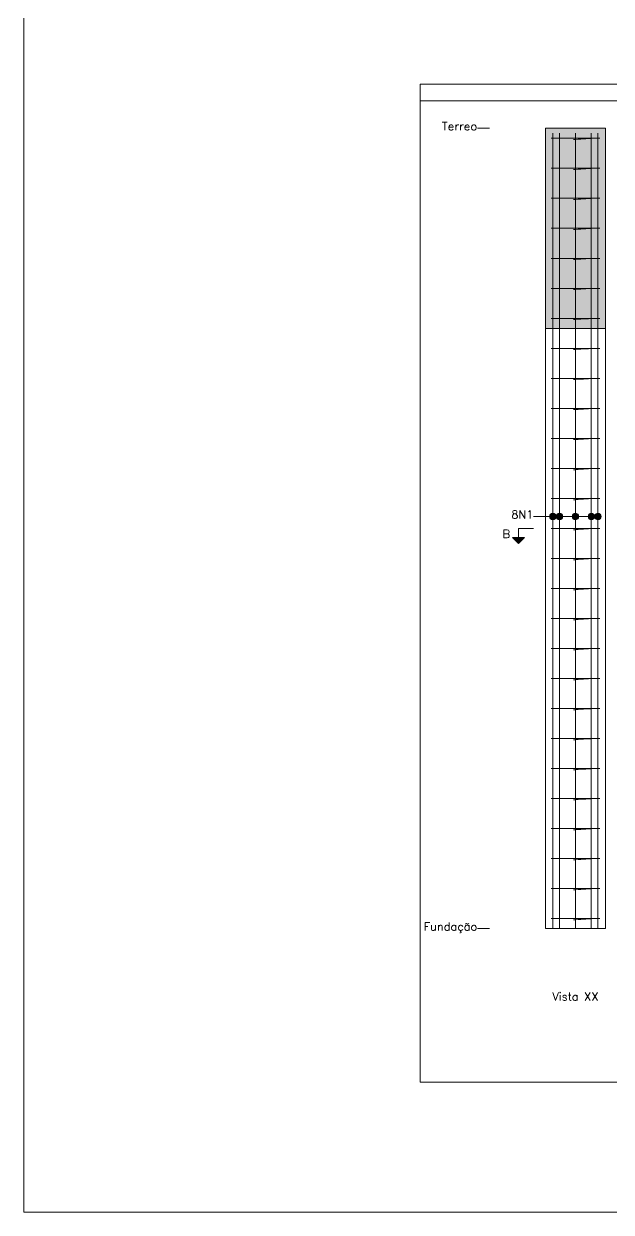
# Model space of a CAD drawing. Header units: metres. Extents: x 0 to 84, y 0 to 59.4.
# Drawn here: x 0 to 14.68, y 0 to 29.7 of the extents above; entities that cross this region are included whole.
import ezdxf
from ezdxf.enums import TextEntityAlignment as Align

# ---------------------------------------------------------------- set-up
doc = ezdxf.new("R2010")
doc.units = ezdxf.units.M
for name, color, linetype, lineweight in [('ARM_LONGITUDINAL_Ø12_5', 51, 'Continuous', 9), ('ARM_TRANSVERSAL_Ø6_3', 32, 'Continuous', 9), ('CORTE_LINHAS_DA_TABELA_DE_DETALHE', 7, 'Continuous', 9), ('CORTE_NOMES_DAS_PLANTAS', 106, 'Continuous', 9), ('CORTE_PILAR_DE_CONCRETO', 1, 'Continuous', 9), ('CORTE_PISOS', 8, 'Continuous', 9), ('CORTE_SEGMENTOS_DE_CORTE_DE_SECOES', 12, 'Continuous', 9), ('CORTE_TEXTO_DAS_ELEVACOES_DOS_PILARES', 133, 'Continuous', 9), ('PILCP_ARM_LONG_LINHAS_DAS_ETIQUETAS_DAS_POSICOES_DE_ARMADURA_LONGITUDINAL', 106, 'Continuous', 9), ('PILCP_ARM_LONG_REFERENCIA', 106, 'Continuous', 9), ('QUAD_BORDA', 1, 'Continuous', 20), ('QUAD_LIMITES', 2, 'Continuous', 0)]:
    doc.layers.add(name, color=color, linetype=linetype, lineweight=lineweight)
doc.styles.add('CYPETXT', font='', dxfattribs={"height": 0.2})
doc.styles.get('CYPETXT').set_extended_font_data('romans')

msp = doc.modelspace()

# ---------------------------------------------------------------- hatches: boundary and pattern name
at = {"layer": 'CORTE_PISOS', "true_color": 0xdad7d3}
msp.add_hatch(color=254, dxfattribs=at).paths.add_polyline_path([(13.03192, 22.08815), (14.53192, 22.08815), (14.53192, 27.08815), (13.03192, 27.08815)], flags=0)
at = {"layer": 'CORTE_SEGMENTOS_DE_CORTE_DE_SECOES'}
msp.add_hatch(color=256, dxfattribs=at).paths.add_polyline_path([(12.20692, 16.86314), (12.50692, 16.86314), (12.35692, 16.71315)], flags=0)
msp.add_hatch(color=256, dxfattribs=at).paths.add_polyline_path([(12.20692, 16.86314), (12.50692, 16.86314), (12.35692, 16.71315)], flags=0)
at = {"layer": 'PILCP_ARM_LONG_LINHAS_DAS_ETIQUETAS_DAS_POSICOES_DE_ARMADURA_LONGITUDINAL'}
h = msp.add_hatch(color=256, dxfattribs=at)
edge = h.paths.add_edge_path(flags=0)
edge.add_arc((13.21967, 17.38815), 0.08, 0, 360)
h = msp.add_hatch(color=256, dxfattribs=at)
edge = h.paths.add_edge_path(flags=0)
edge.add_arc((13.38435, 17.38815), 0.08, 0, 360)
h = msp.add_hatch(color=256, dxfattribs=at)
edge = h.paths.add_edge_path(flags=0)
edge.add_arc((13.78192, 17.38815), 0.08, 0, 360)
h = msp.add_hatch(color=256, dxfattribs=at)
edge = h.paths.add_edge_path(flags=0)
edge.add_arc((14.17949, 17.38815), 0.08, 0, 360)
h = msp.add_hatch(color=256, dxfattribs=at)
edge = h.paths.add_edge_path(flags=0)
edge.add_arc((14.34417, 17.38815), 0.08, 0, 360)

# ---------------------------------------------------------------- linework, layer by layer
at = {"layer": 'ARM_LONGITUDINAL_Ø12_5'}
for points in [[(13.21967, 7.08814), (13.21967, 26.96315)], [(13.38435, 7.08814), (13.38435, 26.96315)], [(13.38435, 7.08814), (13.38435, 26.96315)], [(13.78192, 7.08814), (13.78192, 26.96315)], [(13.78192, 7.08814), (13.78192, 26.96315)], [(14.17949, 7.08814), (14.17949, 26.96315)], [(14.17949, 7.08814), (14.17949, 26.96315)], [(14.34417, 7.08814), (14.34417, 26.96315)]]:
    msp.add_lwpolyline(points, dxfattribs=at)
at = {"layer": 'ARM_TRANSVERSAL_Ø6_3'}
for points in [[(13.82892, 26.83815), (13.82774, 26.83815), (13.82426, 26.83815), (13.81866, 26.83815), (13.81122, 26.83815), (13.80231, 26.83815), (13.79238, 26.83815), (13.78192, 26.83815), (13.7137, 26.83815), (13.64635, 26.83815), (13.5807, 26.83815), (13.51757, 26.83815), (13.45778, 26.83815), (13.40206, 26.83815), (13.35111, 26.83815), (13.30559, 26.83815), (13.26605, 26.83815), (13.233, 26.83815), (13.20686, 26.83815), (13.18794, 26.83815), (13.1765, 26.83815), (13.17267, 26.83815), (13.1765, 26.83815), (13.18794, 26.83815), (13.20686, 26.83815), (13.233, 26.83815), (13.26605, 26.83815), (13.30559, 26.83815), (13.35111, 26.83815), (13.40206, 26.83815), (13.45778, 26.83815), (13.51757, 26.83815), (13.5807, 26.83815), (13.64635, 26.83815), (13.7137, 26.83815), (13.78192, 26.83815), (13.85013, 26.83815), (13.91749, 26.83815), (13.98314, 26.83815), (14.04626, 26.83815), (14.10606, 26.83815), (14.16178, 26.83815), (14.21272, 26.83815), (14.25825, 26.83815), (14.29778, 26.83815), (14.33083, 26.83815), (14.35698, 26.83815), (14.37589, 26.83815), (14.38734, 26.83815), (14.39117, 26.83815), (14.38734, 26.83815), (14.37589, 26.83815), (14.35698, 26.83815), (14.33083, 26.83815), (14.29778, 26.83815), (14.25825, 26.83815), (14.21272, 26.83815), (14.16178, 26.83421), (14.10606, 26.83027), (14.04626, 26.82633), (13.98314, 26.82239), (13.91749, 26.81846), (13.85013, 26.81452), (13.78192, 26.81058), (13.78192, 26.80664), (13.77146, 26.80664), (13.76153, 26.80664), (13.75261, 26.80664), (13.74517, 26.80664), (13.73957, 26.80664), (13.7361, 26.80664), (13.73492, 26.80664)], [(13.82892, 26.08815), (13.82774, 26.08815), (13.82426, 26.08815), (13.81866, 26.08815), (13.81122, 26.08815), (13.80231, 26.08815), (13.79238, 26.08815), (13.78192, 26.08815), (13.7137, 26.08815), (13.64635, 26.08815), (13.5807, 26.08815), (13.51757, 26.08815), (13.45778, 26.08815), (13.40206, 26.08815), (13.35111, 26.08815), (13.30559, 26.08815), (13.26605, 26.08815), (13.233, 26.08815), (13.20686, 26.08815), (13.18794, 26.08815), (13.1765, 26.08815), (13.17267, 26.08815), (13.1765, 26.08815), (13.18794, 26.08815), (13.20686, 26.08815), (13.233, 26.08815), (13.26605, 26.08815), (13.30559, 26.08815), (13.35111, 26.08815), (13.40206, 26.08815), (13.45778, 26.08815), (13.51757, 26.08815), (13.5807, 26.08815), (13.64635, 26.08815), (13.7137, 26.08815), (13.78192, 26.08815), (13.85013, 26.08815), (13.91749, 26.08815), (13.98314, 26.08815), (14.04626, 26.08815), (14.10606, 26.08815), (14.16178, 26.08815), (14.21272, 26.08815), (14.25825, 26.08815), (14.29778, 26.08815), (14.33083, 26.08815), (14.35698, 26.08815), (14.37589, 26.08815), (14.38734, 26.08815), (14.39117, 26.08815), (14.38734, 26.08815), (14.37589, 26.08815), (14.35698, 26.08815), (14.33083, 26.08815), (14.29778, 26.08815), (14.25825, 26.08815), (14.21272, 26.08815), (14.16178, 26.08421), (14.10606, 26.08027), (14.04626, 26.07633), (13.98314, 26.0724), (13.91749, 26.06846), (13.85013, 26.06452), (13.78192, 26.06058), (13.78192, 26.05664), (13.77146, 26.05664), (13.76153, 26.05664), (13.75261, 26.05664), (13.74517, 26.05664), (13.73957, 26.05664), (13.7361, 26.05664), (13.73492, 26.05664)], [(13.82892, 25.33815), (13.82774, 25.33815), (13.82426, 25.33815), (13.81866, 25.33815), (13.81122, 25.33815), (13.80231, 25.33815), (13.79238, 25.33815), (13.78192, 25.33815), (13.7137, 25.33815), (13.64635, 25.33815), (13.5807, 25.33815), (13.51757, 25.33815), (13.45778, 25.33815), (13.40206, 25.33815), (13.35111, 25.33815), (13.30559, 25.33815), (13.26605, 25.33815), (13.233, 25.33815), (13.20686, 25.33815), (13.18794, 25.33815), (13.1765, 25.33815), (13.17267, 25.33815), (13.1765, 25.33815), (13.18794, 25.33815), (13.20686, 25.33815), (13.233, 25.33815), (13.26605, 25.33815), (13.30559, 25.33815), (13.35111, 25.33815), (13.40206, 25.33815), (13.45778, 25.33815), (13.51757, 25.33815), (13.5807, 25.33815), (13.64635, 25.33815), (13.7137, 25.33815), (13.78192, 25.33815), (13.85013, 25.33815), (13.91749, 25.33815), (13.98314, 25.33815), (14.04626, 25.33815), (14.10606, 25.33815), (14.16178, 25.33815), (14.21272, 25.33815), (14.25825, 25.33815), (14.29778, 25.33815), (14.33083, 25.33815), (14.35698, 25.33815), (14.37589, 25.33815), (14.38734, 25.33815), (14.39117, 25.33815), (14.38734, 25.33815), (14.37589, 25.33815), (14.35698, 25.33815), (14.33083, 25.33815), (14.29778, 25.33815), (14.25825, 25.33815), (14.21272, 25.33815), (14.16178, 25.33421), (14.10606, 25.33027), (14.04626, 25.32633), (13.98314, 25.32239), (13.91749, 25.31846), (13.85013, 25.31452), (13.78192, 25.31058), (13.78192, 25.30664), (13.77146, 25.30664), (13.76153, 25.30664), (13.75261, 25.30664), (13.74517, 25.30664), (13.73957, 25.30664), (13.7361, 25.30664), (13.73492, 25.30664)], [(13.82892, 24.58815), (13.82774, 24.58815), (13.82426, 24.58815), (13.81866, 24.58815), (13.81122, 24.58815), (13.80231, 24.58815), (13.79238, 24.58815), (13.78192, 24.58815), (13.7137, 24.58815), (13.64635, 24.58815), (13.5807, 24.58815), (13.51757, 24.58815), (13.45778, 24.58815), (13.40206, 24.58815), (13.35111, 24.58815), (13.30559, 24.58815), (13.26605, 24.58815), (13.233, 24.58815), (13.20686, 24.58815), (13.18794, 24.58815), (13.1765, 24.58815), (13.17267, 24.58815), (13.1765, 24.58815), (13.18794, 24.58815), (13.20686, 24.58815), (13.233, 24.58815), (13.26605, 24.58815), (13.30559, 24.58815), (13.35111, 24.58815), (13.40206, 24.58815), (13.45778, 24.58815), (13.51757, 24.58815), (13.5807, 24.58815), (13.64635, 24.58815), (13.7137, 24.58815), (13.78192, 24.58815), (13.85013, 24.58815), (13.91749, 24.58815), (13.98314, 24.58815), (14.04626, 24.58815), (14.10606, 24.58815), (14.16178, 24.58815), (14.21272, 24.58815), (14.25825, 24.58815), (14.29778, 24.58815), (14.33083, 24.58815), (14.35698, 24.58815), (14.37589, 24.58815), (14.38734, 24.58815), (14.39117, 24.58815), (14.38734, 24.58815), (14.37589, 24.58815), (14.35698, 24.58815), (14.33083, 24.58815), (14.29778, 24.58815), (14.25825, 24.58815), (14.21272, 24.58815), (14.16178, 24.58421), (14.10606, 24.58027), (14.04626, 24.57633), (13.98314, 24.57239), (13.91749, 24.56846), (13.85013, 24.56452), (13.78192, 24.56058), (13.78192, 24.55664), (13.77146, 24.55664), (13.76153, 24.55664), (13.75261, 24.55664), (13.74517, 24.55664), (13.73957, 24.55664), (13.7361, 24.55664), (13.73492, 24.55664)], [(13.82892, 23.83814), (13.82774, 23.83814), (13.82426, 23.83814), (13.81866, 23.83814), (13.81122, 23.83814), (13.80231, 23.83814), (13.79238, 23.83814), (13.78192, 23.83814), (13.7137, 23.83814), (13.64635, 23.83814), (13.5807, 23.83814), (13.51757, 23.83814), (13.45778, 23.83814), (13.40206, 23.83814), (13.35111, 23.83814), (13.30559, 23.83814), (13.26605, 23.83814), (13.233, 23.83814), (13.20686, 23.83814), (13.18794, 23.83814), (13.1765, 23.83814), (13.17267, 23.83814), (13.1765, 23.83814), (13.18794, 23.83814), (13.20686, 23.83814), (13.233, 23.83814), (13.26605, 23.83814), (13.30559, 23.83814), (13.35111, 23.83814), (13.40206, 23.83814), (13.45778, 23.83814), (13.51757, 23.83814), (13.5807, 23.83814), (13.64635, 23.83814), (13.7137, 23.83814), (13.78192, 23.83814), (13.85013, 23.83814), (13.91749, 23.83814), (13.98314, 23.83814), (14.04626, 23.83814), (14.10606, 23.83814), (14.16178, 23.83814), (14.21272, 23.83814), (14.25825, 23.83814), (14.29778, 23.83814), (14.33083, 23.83814), (14.35698, 23.83814), (14.37589, 23.83814), (14.38734, 23.83814), (14.39117, 23.83814), (14.38734, 23.83814), (14.37589, 23.83814), (14.35698, 23.83814), (14.33083, 23.83814), (14.29778, 23.83814), (14.25825, 23.83814), (14.21272, 23.83814), (14.16178, 23.83421), (14.10606, 23.83027), (14.04626, 23.82633), (13.98314, 23.82239), (13.91749, 23.81846), (13.85013, 23.81452), (13.78192, 23.81058), (13.78192, 23.80664), (13.77146, 23.80664), (13.76153, 23.80664), (13.75261, 23.80664), (13.74517, 23.80664), (13.73957, 23.80664), (13.7361, 23.80664), (13.73492, 23.80664)], [(13.82892, 23.08815), (13.82774, 23.08815), (13.82426, 23.08815), (13.81866, 23.08815), (13.81122, 23.08815), (13.80231, 23.08815), (13.79238, 23.08815), (13.78192, 23.08815), (13.7137, 23.08815), (13.64635, 23.08815), (13.5807, 23.08815), (13.51757, 23.08815), (13.45778, 23.08815), (13.40206, 23.08815), (13.35111, 23.08815), (13.30559, 23.08815), (13.26605, 23.08815), (13.233, 23.08815), (13.20686, 23.08815), (13.18794, 23.08815), (13.1765, 23.08815), (13.17267, 23.08815), (13.1765, 23.08815), (13.18794, 23.08815), (13.20686, 23.08815), (13.233, 23.08815), (13.26605, 23.08815), (13.30559, 23.08815), (13.35111, 23.08815), (13.40206, 23.08815), (13.45778, 23.08815), (13.51757, 23.08815), (13.5807, 23.08815), (13.64635, 23.08815), (13.7137, 23.08815), (13.78192, 23.08815), (13.85013, 23.08815), (13.91749, 23.08815), (13.98314, 23.08815), (14.04626, 23.08815), (14.10606, 23.08815), (14.16178, 23.08815), (14.21272, 23.08815), (14.25825, 23.08815), (14.29778, 23.08815), (14.33083, 23.08815), (14.35698, 23.08815), (14.37589, 23.08815), (14.38734, 23.08815), (14.39117, 23.08815), (14.38734, 23.08815), (14.37589, 23.08815), (14.35698, 23.08815), (14.33083, 23.08815), (14.29778, 23.08815), (14.25825, 23.08815), (14.21272, 23.08815), (14.16178, 23.08421), (14.10606, 23.08027), (14.04626, 23.07633), (13.98314, 23.0724), (13.91749, 23.06846), (13.85013, 23.06452), (13.78192, 23.06058), (13.78192, 23.05664), (13.77146, 23.05664), (13.76153, 23.05664), (13.75261, 23.05664), (13.74517, 23.05664), (13.73957, 23.05664), (13.7361, 23.05664), (13.73492, 23.05664)], [(13.82892, 22.33815), (13.82774, 22.33815), (13.82426, 22.33815), (13.81866, 22.33815), (13.81122, 22.33815), (13.80231, 22.33815), (13.79238, 22.33815), (13.78192, 22.33815), (13.7137, 22.33815), (13.64635, 22.33815), (13.5807, 22.33815), (13.51757, 22.33815), (13.45778, 22.33815), (13.40206, 22.33815), (13.35111, 22.33815), (13.30559, 22.33815), (13.26605, 22.33815), (13.233, 22.33815), (13.20686, 22.33815), (13.18794, 22.33815), (13.1765, 22.33815), (13.17267, 22.33815), (13.1765, 22.33815), (13.18794, 22.33815), (13.20686, 22.33815), (13.233, 22.33815), (13.26605, 22.33815), (13.30559, 22.33815), (13.35111, 22.33815), (13.40206, 22.33815), (13.45778, 22.33815), (13.51757, 22.33815), (13.5807, 22.33815), (13.64635, 22.33815), (13.7137, 22.33815), (13.78192, 22.33815), (13.85013, 22.33815), (13.91749, 22.33815), (13.98314, 22.33815), (14.04626, 22.33815), (14.10606, 22.33815), (14.16178, 22.33815), (14.21272, 22.33815), (14.25825, 22.33815), (14.29778, 22.33815), (14.33083, 22.33815), (14.35698, 22.33815), (14.37589, 22.33815), (14.38734, 22.33815), (14.39117, 22.33815), (14.38734, 22.33815), (14.37589, 22.33815), (14.35698, 22.33815), (14.33083, 22.33815), (14.29778, 22.33815), (14.25825, 22.33815), (14.21272, 22.33815), (14.16178, 22.33421), (14.10606, 22.33027), (14.04626, 22.32633), (13.98314, 22.3224), (13.91749, 22.31846), (13.85013, 22.31452), (13.78192, 22.31058), (13.78192, 22.30664), (13.77146, 22.30664), (13.76153, 22.30664), (13.75261, 22.30664), (13.74517, 22.30664), (13.73957, 22.30664), (13.7361, 22.30664), (13.73492, 22.30664)], [(13.82892, 21.58815), (13.82774, 21.58815), (13.82426, 21.58815), (13.81866, 21.58815), (13.81122, 21.58815), (13.80231, 21.58815), (13.79238, 21.58815), (13.78192, 21.58815), (13.7137, 21.58815), (13.64635, 21.58815), (13.5807, 21.58815), (13.51757, 21.58815), (13.45778, 21.58815), (13.40206, 21.58815), (13.35111, 21.58815), (13.30559, 21.58815), (13.26605, 21.58815), (13.233, 21.58815), (13.20686, 21.58815), (13.18794, 21.58815), (13.1765, 21.58815), (13.17267, 21.58815), (13.1765, 21.58815), (13.18794, 21.58815), (13.20686, 21.58815), (13.233, 21.58815), (13.26605, 21.58815), (13.30559, 21.58815), (13.35111, 21.58815), (13.40206, 21.58815), (13.45778, 21.58815), (13.51757, 21.58815), (13.5807, 21.58815), (13.64635, 21.58815), (13.7137, 21.58815), (13.78192, 21.58815), (13.85013, 21.58815), (13.91749, 21.58815), (13.98314, 21.58815), (14.04626, 21.58815), (14.10606, 21.58815), (14.16178, 21.58815), (14.21272, 21.58815), (14.25825, 21.58815), (14.29778, 21.58815), (14.33083, 21.58815), (14.35698, 21.58815), (14.37589, 21.58815), (14.38734, 21.58815), (14.39117, 21.58815), (14.38734, 21.58815), (14.37589, 21.58815), (14.35698, 21.58815), (14.33083, 21.58815), (14.29778, 21.58815), (14.25825, 21.58815), (14.21272, 21.58815), (14.16178, 21.58421), (14.10606, 21.58027), (14.04626, 21.57633), (13.98314, 21.57239), (13.91749, 21.56846), (13.85013, 21.56452), (13.78192, 21.56058), (13.78192, 21.55664), (13.77146, 21.55664), (13.76153, 21.55664), (13.75261, 21.55664), (13.74517, 21.55664), (13.73957, 21.55664), (13.7361, 21.55664), (13.73492, 21.55664)], [(13.82892, 20.83814), (13.82774, 20.83814), (13.82426, 20.83814), (13.81866, 20.83814), (13.81122, 20.83814), (13.80231, 20.83814), (13.79238, 20.83814), (13.78192, 20.83814), (13.7137, 20.83814), (13.64635, 20.83814), (13.5807, 20.83814), (13.51757, 20.83814), (13.45778, 20.83814), (13.40206, 20.83814), (13.35111, 20.83814), (13.30559, 20.83814), (13.26605, 20.83814), (13.233, 20.83814), (13.20686, 20.83814), (13.18794, 20.83814), (13.1765, 20.83814), (13.17267, 20.83814), (13.1765, 20.83814), (13.18794, 20.83814), (13.20686, 20.83814), (13.233, 20.83814), (13.26605, 20.83814), (13.30559, 20.83814), (13.35111, 20.83814), (13.40206, 20.83814), (13.45778, 20.83814), (13.51757, 20.83814), (13.5807, 20.83814), (13.64635, 20.83814), (13.7137, 20.83814), (13.78192, 20.83814), (13.85013, 20.83814), (13.91749, 20.83814), (13.98314, 20.83814), (14.04626, 20.83814), (14.10606, 20.83814), (14.16178, 20.83814), (14.21272, 20.83814), (14.25825, 20.83814), (14.29778, 20.83814), (14.33083, 20.83814), (14.35698, 20.83814), (14.37589, 20.83814), (14.38734, 20.83814), (14.39117, 20.83814), (14.38734, 20.83814), (14.37589, 20.83814), (14.35698, 20.83814), (14.33083, 20.83814), (14.29778, 20.83814), (14.25825, 20.83814), (14.21272, 20.83814), (14.16178, 20.83421), (14.10606, 20.83027), (14.04626, 20.82633), (13.98314, 20.82239), (13.91749, 20.81846), (13.85013, 20.81452), (13.78192, 20.81058), (13.78192, 20.80664), (13.77146, 20.80664), (13.76153, 20.80664), (13.75261, 20.80664), (13.74517, 20.80664), (13.73957, 20.80664), (13.7361, 20.80664), (13.73492, 20.80664)], [(13.82892, 20.08814), (13.82774, 20.08814), (13.82426, 20.08814), (13.81866, 20.08814), (13.81122, 20.08814), (13.80231, 20.08814), (13.79238, 20.08814), (13.78192, 20.08814), (13.7137, 20.08814), (13.64635, 20.08814), (13.5807, 20.08814), (13.51757, 20.08814), (13.45778, 20.08814), (13.40206, 20.08814), (13.35111, 20.08814), (13.30559, 20.08814), (13.26605, 20.08814), (13.233, 20.08814), (13.20686, 20.08814), (13.18794, 20.08814), (13.1765, 20.08814), (13.17267, 20.08814), (13.1765, 20.08814), (13.18794, 20.08814), (13.20686, 20.08814), (13.233, 20.08814), (13.26605, 20.08814), (13.30559, 20.08814), (13.35111, 20.08814), (13.40206, 20.08814), (13.45778, 20.08814), (13.51757, 20.08814), (13.5807, 20.08814), (13.64635, 20.08814), (13.7137, 20.08814), (13.78192, 20.08814), (13.85013, 20.08814), (13.91749, 20.08814), (13.98314, 20.08814), (14.04626, 20.08814), (14.10606, 20.08814), (14.16178, 20.08814), (14.21272, 20.08814), (14.25825, 20.08814), (14.29778, 20.08814), (14.33083, 20.08814), (14.35698, 20.08814), (14.37589, 20.08814), (14.38734, 20.08814), (14.39117, 20.08814), (14.38734, 20.08814), (14.37589, 20.08814), (14.35698, 20.08814), (14.33083, 20.08814), (14.29778, 20.08814), (14.25825, 20.08814), (14.21272, 20.08814), (14.16178, 20.08421), (14.10606, 20.08027), (14.04626, 20.07633), (13.98314, 20.07239), (13.91749, 20.06846), (13.85013, 20.06452), (13.78192, 20.06058), (13.78192, 20.05664), (13.77146, 20.05664), (13.76153, 20.05664), (13.75261, 20.05664), (13.74517, 20.05664), (13.73957, 20.05664), (13.7361, 20.05664), (13.73492, 20.05664)], [(13.82892, 19.33815), (13.82774, 19.33815), (13.82426, 19.33815), (13.81866, 19.33815), (13.81122, 19.33815), (13.80231, 19.33815), (13.79238, 19.33815), (13.78192, 19.33815), (13.7137, 19.33815), (13.64635, 19.33815), (13.5807, 19.33815), (13.51757, 19.33815), (13.45778, 19.33815), (13.40206, 19.33815), (13.35111, 19.33815), (13.30559, 19.33815), (13.26605, 19.33815), (13.233, 19.33815), (13.20686, 19.33815), (13.18794, 19.33815), (13.1765, 19.33815), (13.17267, 19.33815), (13.1765, 19.33815), (13.18794, 19.33815), (13.20686, 19.33815), (13.233, 19.33815), (13.26605, 19.33815), (13.30559, 19.33815), (13.35111, 19.33815), (13.40206, 19.33815), (13.45778, 19.33815), (13.51757, 19.33815), (13.5807, 19.33815), (13.64635, 19.33815), (13.7137, 19.33815), (13.78192, 19.33815), (13.85013, 19.33815), (13.91749, 19.33815), (13.98314, 19.33815), (14.04626, 19.33815), (14.10606, 19.33815), (14.16178, 19.33815), (14.21272, 19.33815), (14.25825, 19.33815), (14.29778, 19.33815), (14.33083, 19.33815), (14.35698, 19.33815), (14.37589, 19.33815), (14.38734, 19.33815), (14.39117, 19.33815), (14.38734, 19.33815), (14.37589, 19.33815), (14.35698, 19.33815), (14.33083, 19.33815), (14.29778, 19.33815), (14.25825, 19.33815), (14.21272, 19.33815), (14.16178, 19.33421), (14.10606, 19.33027), (14.04626, 19.32633), (13.98314, 19.32239), (13.91749, 19.31846), (13.85013, 19.31452), (13.78192, 19.31058), (13.78192, 19.30664), (13.77146, 19.30664), (13.76153, 19.30664), (13.75261, 19.30664), (13.74517, 19.30664), (13.73957, 19.30664), (13.7361, 19.30664), (13.73492, 19.30664)], [(13.82892, 18.58815), (13.82774, 18.58815), (13.82426, 18.58815), (13.81866, 18.58815), (13.81122, 18.58815), (13.80231, 18.58815), (13.79238, 18.58815), (13.78192, 18.58815), (13.7137, 18.58815), (13.64635, 18.58815), (13.5807, 18.58815), (13.51757, 18.58815), (13.45778, 18.58815), (13.40206, 18.58815), (13.35111, 18.58815), (13.30559, 18.58815), (13.26605, 18.58815), (13.233, 18.58815), (13.20686, 18.58815), (13.18794, 18.58815), (13.1765, 18.58815), (13.17267, 18.58815), (13.1765, 18.58815), (13.18794, 18.58815), (13.20686, 18.58815), (13.233, 18.58815), (13.26605, 18.58815), (13.30559, 18.58815), (13.35111, 18.58815), (13.40206, 18.58815), (13.45778, 18.58815), (13.51757, 18.58815), (13.5807, 18.58815), (13.64635, 18.58815), (13.7137, 18.58815), (13.78192, 18.58815), (13.85013, 18.58815), (13.91749, 18.58815), (13.98314, 18.58815), (14.04626, 18.58815), (14.10606, 18.58815), (14.16178, 18.58815), (14.21272, 18.58815), (14.25825, 18.58815), (14.29778, 18.58815), (14.33083, 18.58815), (14.35698, 18.58815), (14.37589, 18.58815), (14.38734, 18.58815), (14.39117, 18.58815), (14.38734, 18.58815), (14.37589, 18.58815), (14.35698, 18.58815), (14.33083, 18.58815), (14.29778, 18.58815), (14.25825, 18.58815), (14.21272, 18.58815), (14.16178, 18.58421), (14.10606, 18.58027), (14.04626, 18.57633), (13.98314, 18.57239), (13.91749, 18.56846), (13.85013, 18.56452), (13.78192, 18.56058), (13.78192, 18.55664), (13.77146, 18.55664), (13.76153, 18.55664), (13.75261, 18.55664), (13.74517, 18.55664), (13.73957, 18.55664), (13.7361, 18.55664), (13.73492, 18.55664)], [(13.82892, 17.83815), (13.82774, 17.83815), (13.82426, 17.83815), (13.81866, 17.83815), (13.81122, 17.83815), (13.80231, 17.83815), (13.79238, 17.83815), (13.78192, 17.83815), (13.7137, 17.83815), (13.64635, 17.83815), (13.5807, 17.83815), (13.51757, 17.83815), (13.45778, 17.83815), (13.40206, 17.83815), (13.35111, 17.83815), (13.30559, 17.83815), (13.26605, 17.83815), (13.233, 17.83815), (13.20686, 17.83815), (13.18794, 17.83815), (13.1765, 17.83815), (13.17267, 17.83815), (13.1765, 17.83815), (13.18794, 17.83815), (13.20686, 17.83815), (13.233, 17.83815), (13.26605, 17.83815), (13.30559, 17.83815), (13.35111, 17.83815), (13.40206, 17.83815), (13.45778, 17.83815), (13.51757, 17.83815), (13.5807, 17.83815), (13.64635, 17.83815), (13.7137, 17.83815), (13.78192, 17.83815), (13.85013, 17.83815), (13.91749, 17.83815), (13.98314, 17.83815), (14.04626, 17.83815), (14.10606, 17.83815), (14.16178, 17.83815), (14.21272, 17.83815), (14.25825, 17.83815), (14.29778, 17.83815), (14.33083, 17.83815), (14.35698, 17.83815), (14.37589, 17.83815), (14.38734, 17.83815), (14.39117, 17.83815), (14.38734, 17.83815), (14.37589, 17.83815), (14.35698, 17.83815), (14.33083, 17.83815), (14.29778, 17.83815), (14.25825, 17.83815), (14.21272, 17.83815), (14.16178, 17.83421), (14.10606, 17.83027), (14.04626, 17.82633), (13.98314, 17.8224), (13.91749, 17.81846), (13.85013, 17.81452), (13.78192, 17.81058), (13.78192, 17.80664), (13.77146, 17.80664), (13.76153, 17.80664), (13.75261, 17.80664), (13.74517, 17.80664), (13.73957, 17.80664), (13.7361, 17.80664), (13.73492, 17.80664)], [(13.82892, 17.08815), (13.82774, 17.08815), (13.82426, 17.08815), (13.81866, 17.08815), (13.81122, 17.08815), (13.80231, 17.08815), (13.79238, 17.08815), (13.78192, 17.08815), (13.7137, 17.08815), (13.64635, 17.08815), (13.5807, 17.08815), (13.51757, 17.08815), (13.45778, 17.08815), (13.40206, 17.08815), (13.35111, 17.08815), (13.30559, 17.08815), (13.26605, 17.08815), (13.233, 17.08815), (13.20686, 17.08815), (13.18794, 17.08815), (13.1765, 17.08815), (13.17267, 17.08815), (13.1765, 17.08815), (13.18794, 17.08815), (13.20686, 17.08815), (13.233, 17.08815), (13.26605, 17.08815), (13.30559, 17.08815), (13.35111, 17.08815), (13.40206, 17.08815), (13.45778, 17.08815), (13.51757, 17.08815), (13.5807, 17.08815), (13.64635, 17.08815), (13.7137, 17.08815), (13.78192, 17.08815), (13.85013, 17.08815), (13.91749, 17.08815), (13.98314, 17.08815), (14.04626, 17.08815), (14.10606, 17.08815), (14.16178, 17.08815), (14.21272, 17.08815), (14.25825, 17.08815), (14.29778, 17.08815), (14.33083, 17.08815), (14.35698, 17.08815), (14.37589, 17.08815), (14.38734, 17.08815), (14.39117, 17.08815), (14.38734, 17.08815), (14.37589, 17.08815), (14.35698, 17.08815), (14.33083, 17.08815), (14.29778, 17.08815), (14.25825, 17.08815), (14.21272, 17.08815), (14.16178, 17.08421), (14.10606, 17.08027), (14.04626, 17.07633), (13.98314, 17.0724), (13.91749, 17.06846), (13.85013, 17.06452), (13.78192, 17.06058), (13.78192, 17.05664), (13.77146, 17.05664), (13.76153, 17.05664), (13.75261, 17.05664), (13.74517, 17.05664), (13.73957, 17.05664), (13.7361, 17.05664), (13.73492, 17.05664)], [(13.82892, 16.33815), (13.82774, 16.33815), (13.82426, 16.33815), (13.81866, 16.33815), (13.81122, 16.33815), (13.80231, 16.33815), (13.79238, 16.33815), (13.78192, 16.33815), (13.7137, 16.33815), (13.64635, 16.33815), (13.5807, 16.33815), (13.51757, 16.33815), (13.45778, 16.33815), (13.40206, 16.33815), (13.35111, 16.33815), (13.30559, 16.33815), (13.26605, 16.33815), (13.233, 16.33815), (13.20686, 16.33815), (13.18794, 16.33815), (13.1765, 16.33815), (13.17267, 16.33815), (13.1765, 16.33815), (13.18794, 16.33815), (13.20686, 16.33815), (13.233, 16.33815), (13.26605, 16.33815), (13.30559, 16.33815), (13.35111, 16.33815), (13.40206, 16.33815), (13.45778, 16.33815), (13.51757, 16.33815), (13.5807, 16.33815), (13.64635, 16.33815), (13.7137, 16.33815), (13.78192, 16.33815), (13.85013, 16.33815), (13.91749, 16.33815), (13.98314, 16.33815), (14.04626, 16.33815), (14.10606, 16.33815), (14.16178, 16.33815), (14.21272, 16.33815), (14.25825, 16.33815), (14.29778, 16.33815), (14.33083, 16.33815), (14.35698, 16.33815), (14.37589, 16.33815), (14.38734, 16.33815), (14.39117, 16.33815), (14.38734, 16.33815), (14.37589, 16.33815), (14.35698, 16.33815), (14.33083, 16.33815), (14.29778, 16.33815), (14.25825, 16.33815), (14.21272, 16.33815), (14.16178, 16.33421), (14.10606, 16.33027), (14.04626, 16.32633), (13.98314, 16.3224), (13.91749, 16.31846), (13.85013, 16.31452), (13.78192, 16.31058), (13.78192, 16.30664), (13.77146, 16.30664), (13.76153, 16.30664), (13.75261, 16.30664), (13.74517, 16.30664), (13.73957, 16.30664), (13.7361, 16.30664), (13.73492, 16.30664)], [(13.82892, 15.58815), (13.82774, 15.58815), (13.82426, 15.58815), (13.81866, 15.58815), (13.81122, 15.58815), (13.80231, 15.58815), (13.79238, 15.58815), (13.78192, 15.58815), (13.7137, 15.58815), (13.64635, 15.58815), (13.5807, 15.58815), (13.51757, 15.58815), (13.45778, 15.58815), (13.40206, 15.58815), (13.35111, 15.58815), (13.30559, 15.58815), (13.26605, 15.58815), (13.233, 15.58815), (13.20686, 15.58815), (13.18794, 15.58815), (13.1765, 15.58815), (13.17267, 15.58815), (13.1765, 15.58815), (13.18794, 15.58815), (13.20686, 15.58815), (13.233, 15.58815), (13.26605, 15.58815), (13.30559, 15.58815), (13.35111, 15.58815), (13.40206, 15.58815), (13.45778, 15.58815), (13.51757, 15.58815), (13.5807, 15.58815), (13.64635, 15.58815), (13.7137, 15.58815), (13.78192, 15.58815), (13.85013, 15.58815), (13.91749, 15.58815), (13.98314, 15.58815), (14.04626, 15.58815), (14.10606, 15.58815), (14.16178, 15.58815), (14.21272, 15.58815), (14.25825, 15.58815), (14.29778, 15.58815), (14.33083, 15.58815), (14.35698, 15.58815), (14.37589, 15.58815), (14.38734, 15.58815), (14.39117, 15.58815), (14.38734, 15.58815), (14.37589, 15.58815), (14.35698, 15.58815), (14.33083, 15.58815), (14.29778, 15.58815), (14.25825, 15.58815), (14.21272, 15.58815), (14.16178, 15.58421), (14.10606, 15.58027), (14.04626, 15.57633), (13.98314, 15.57239), (13.91749, 15.56846), (13.85013, 15.56452), (13.78192, 15.56058), (13.78192, 15.55664), (13.77146, 15.55664), (13.76153, 15.55664), (13.75261, 15.55664), (13.74517, 15.55664), (13.73957, 15.55664), (13.7361, 15.55664), (13.73492, 15.55664)], [(13.82892, 14.83815), (13.82774, 14.83815), (13.82426, 14.83815), (13.81866, 14.83815), (13.81122, 14.83815), (13.80231, 14.83815), (13.79238, 14.83815), (13.78192, 14.83815), (13.7137, 14.83815), (13.64635, 14.83815), (13.5807, 14.83815), (13.51757, 14.83815), (13.45778, 14.83815), (13.40206, 14.83815), (13.35111, 14.83815), (13.30559, 14.83815), (13.26605, 14.83815), (13.233, 14.83815), (13.20686, 14.83815), (13.18794, 14.83815), (13.1765, 14.83815), (13.17267, 14.83815), (13.1765, 14.83815), (13.18794, 14.83815), (13.20686, 14.83815), (13.233, 14.83815), (13.26605, 14.83815), (13.30559, 14.83815), (13.35111, 14.83815), (13.40206, 14.83815), (13.45778, 14.83815), (13.51757, 14.83815), (13.5807, 14.83815), (13.64635, 14.83815), (13.7137, 14.83815), (13.78192, 14.83815), (13.85013, 14.83815), (13.91749, 14.83815), (13.98314, 14.83815), (14.04626, 14.83815), (14.10606, 14.83815), (14.16178, 14.83815), (14.21272, 14.83815), (14.25825, 14.83815), (14.29778, 14.83815), (14.33083, 14.83815), (14.35698, 14.83815), (14.37589, 14.83815), (14.38734, 14.83815), (14.39117, 14.83815), (14.38734, 14.83815), (14.37589, 14.83815), (14.35698, 14.83815), (14.33083, 14.83815), (14.29778, 14.83815), (14.25825, 14.83815), (14.21272, 14.83815), (14.16178, 14.83421), (14.10606, 14.83027), (14.04626, 14.82633), (13.98314, 14.8224), (13.91749, 14.81846), (13.85013, 14.81452), (13.78192, 14.81058), (13.78192, 14.80664), (13.77146, 14.80664), (13.76153, 14.80664), (13.75261, 14.80664), (13.74517, 14.80664), (13.73957, 14.80664), (13.7361, 14.80664), (13.73492, 14.80664)], [(13.82892, 14.08815), (13.82774, 14.08815), (13.82426, 14.08815), (13.81866, 14.08815), (13.81122, 14.08815), (13.80231, 14.08815), (13.79238, 14.08815), (13.78192, 14.08815), (13.7137, 14.08815), (13.64635, 14.08815), (13.5807, 14.08815), (13.51757, 14.08815), (13.45778, 14.08815), (13.40206, 14.08815), (13.35111, 14.08815), (13.30559, 14.08815), (13.26605, 14.08815), (13.233, 14.08815), (13.20686, 14.08815), (13.18794, 14.08815), (13.1765, 14.08815), (13.17267, 14.08815), (13.1765, 14.08815), (13.18794, 14.08815), (13.20686, 14.08815), (13.233, 14.08815), (13.26605, 14.08815), (13.30559, 14.08815), (13.35111, 14.08815), (13.40206, 14.08815), (13.45778, 14.08815), (13.51757, 14.08815), (13.5807, 14.08815), (13.64635, 14.08815), (13.7137, 14.08815), (13.78192, 14.08815), (13.85013, 14.08815), (13.91749, 14.08815), (13.98314, 14.08815), (14.04626, 14.08815), (14.10606, 14.08815), (14.16178, 14.08815), (14.21272, 14.08815), (14.25825, 14.08815), (14.29778, 14.08815), (14.33083, 14.08815), (14.35698, 14.08815), (14.37589, 14.08815), (14.38734, 14.08815), (14.39117, 14.08815), (14.38734, 14.08815), (14.37589, 14.08815), (14.35698, 14.08815), (14.33083, 14.08815), (14.29778, 14.08815), (14.25825, 14.08815), (14.21272, 14.08815), (14.16178, 14.08421), (14.10606, 14.08027), (14.04626, 14.07633), (13.98314, 14.0724), (13.91749, 14.06846), (13.85013, 14.06452), (13.78192, 14.06058), (13.78192, 14.05664), (13.77146, 14.05664), (13.76153, 14.05664), (13.75261, 14.05664), (13.74517, 14.05664), (13.73957, 14.05664), (13.7361, 14.05664), (13.73492, 14.05664)], [(13.82892, 13.33815), (13.82774, 13.33815), (13.82426, 13.33815), (13.81866, 13.33815), (13.81122, 13.33815), (13.80231, 13.33815), (13.79238, 13.33815), (13.78192, 13.33815), (13.7137, 13.33815), (13.64635, 13.33815), (13.5807, 13.33815), (13.51757, 13.33815), (13.45778, 13.33815), (13.40206, 13.33815), (13.35111, 13.33815), (13.30559, 13.33815), (13.26605, 13.33815), (13.233, 13.33815), (13.20686, 13.33815), (13.18794, 13.33815), (13.1765, 13.33815), (13.17267, 13.33815), (13.1765, 13.33815), (13.18794, 13.33815), (13.20686, 13.33815), (13.233, 13.33815), (13.26605, 13.33815), (13.30559, 13.33815), (13.35111, 13.33815), (13.40206, 13.33815), (13.45778, 13.33815), (13.51757, 13.33815), (13.5807, 13.33815), (13.64635, 13.33815), (13.7137, 13.33815), (13.78192, 13.33815), (13.85013, 13.33815), (13.91749, 13.33815), (13.98314, 13.33815), (14.04626, 13.33815), (14.10606, 13.33815), (14.16178, 13.33815), (14.21272, 13.33815), (14.25825, 13.33815), (14.29778, 13.33815), (14.33083, 13.33815), (14.35698, 13.33815), (14.37589, 13.33815), (14.38734, 13.33815), (14.39117, 13.33815), (14.38734, 13.33815), (14.37589, 13.33815), (14.35698, 13.33815), (14.33083, 13.33815), (14.29778, 13.33815), (14.25825, 13.33815), (14.21272, 13.33815), (14.16178, 13.33421), (14.10606, 13.33027), (14.04626, 13.32633), (13.98314, 13.3224), (13.91749, 13.31846), (13.85013, 13.31452), (13.78192, 13.31058), (13.78192, 13.30664), (13.77146, 13.30664), (13.76153, 13.30664), (13.75261, 13.30664), (13.74517, 13.30664), (13.73957, 13.30664), (13.7361, 13.30664), (13.73492, 13.30664)], [(13.82892, 12.58815), (13.82774, 12.58815), (13.82426, 12.58815), (13.81866, 12.58815), (13.81122, 12.58815), (13.80231, 12.58815), (13.79238, 12.58815), (13.78192, 12.58815), (13.7137, 12.58815), (13.64635, 12.58815), (13.5807, 12.58815), (13.51757, 12.58815), (13.45778, 12.58815), (13.40206, 12.58815), (13.35111, 12.58815), (13.30559, 12.58815), (13.26605, 12.58815), (13.233, 12.58815), (13.20686, 12.58815), (13.18794, 12.58815), (13.1765, 12.58815), (13.17267, 12.58815), (13.1765, 12.58815), (13.18794, 12.58815), (13.20686, 12.58815), (13.233, 12.58815), (13.26605, 12.58815), (13.30559, 12.58815), (13.35111, 12.58815), (13.40206, 12.58815), (13.45778, 12.58815), (13.51757, 12.58815), (13.5807, 12.58815), (13.64635, 12.58815), (13.7137, 12.58815), (13.78192, 12.58815), (13.85013, 12.58815), (13.91749, 12.58815), (13.98314, 12.58815), (14.04626, 12.58815), (14.10606, 12.58815), (14.16178, 12.58815), (14.21272, 12.58815), (14.25825, 12.58815), (14.29778, 12.58815), (14.33083, 12.58815), (14.35698, 12.58815), (14.37589, 12.58815), (14.38734, 12.58815), (14.39117, 12.58815), (14.38734, 12.58815), (14.37589, 12.58815), (14.35698, 12.58815), (14.33083, 12.58815), (14.29778, 12.58815), (14.25825, 12.58815), (14.21272, 12.58815), (14.16178, 12.58421), (14.10606, 12.58027), (14.04626, 12.57633), (13.98314, 12.5724), (13.91749, 12.56846), (13.85013, 12.56452), (13.78192, 12.56058), (13.78192, 12.55664), (13.77146, 12.55664), (13.76153, 12.55664), (13.75261, 12.55664), (13.74517, 12.55664), (13.73957, 12.55664), (13.7361, 12.55664), (13.73492, 12.55664)], [(13.82892, 11.83814), (13.82774, 11.83814), (13.82426, 11.83814), (13.81866, 11.83814), (13.81122, 11.83814), (13.80231, 11.83814), (13.79238, 11.83814), (13.78192, 11.83814), (13.7137, 11.83814), (13.64635, 11.83814), (13.5807, 11.83814), (13.51757, 11.83814), (13.45778, 11.83814), (13.40206, 11.83814), (13.35111, 11.83814), (13.30559, 11.83814), (13.26605, 11.83814), (13.233, 11.83814), (13.20686, 11.83814), (13.18794, 11.83814), (13.1765, 11.83814), (13.17267, 11.83814), (13.1765, 11.83814), (13.18794, 11.83814), (13.20686, 11.83814), (13.233, 11.83814), (13.26605, 11.83814), (13.30559, 11.83814), (13.35111, 11.83814), (13.40206, 11.83814), (13.45778, 11.83814), (13.51757, 11.83814), (13.5807, 11.83814), (13.64635, 11.83814), (13.7137, 11.83814), (13.78192, 11.83814), (13.85013, 11.83814), (13.91749, 11.83814), (13.98314, 11.83814), (14.04626, 11.83814), (14.10606, 11.83814), (14.16178, 11.83814), (14.21272, 11.83814), (14.25825, 11.83814), (14.29778, 11.83814), (14.33083, 11.83814), (14.35698, 11.83814), (14.37589, 11.83814), (14.38734, 11.83814), (14.39117, 11.83814), (14.38734, 11.83814), (14.37589, 11.83814), (14.35698, 11.83814), (14.33083, 11.83814), (14.29778, 11.83814), (14.25825, 11.83814), (14.21272, 11.83814), (14.16178, 11.83421), (14.10606, 11.83027), (14.04626, 11.82633), (13.98314, 11.8224), (13.91749, 11.81846), (13.85013, 11.81452), (13.78192, 11.81058), (13.78192, 11.80664), (13.77146, 11.80664), (13.76153, 11.80664), (13.75261, 11.80664), (13.74517, 11.80664), (13.73957, 11.80664), (13.7361, 11.80664), (13.73492, 11.80664)], [(13.82892, 11.08815), (13.82774, 11.08815), (13.82426, 11.08815), (13.81866, 11.08815), (13.81122, 11.08815), (13.80231, 11.08815), (13.79238, 11.08815), (13.78192, 11.08815), (13.7137, 11.08815), (13.64635, 11.08815), (13.5807, 11.08815), (13.51757, 11.08815), (13.45778, 11.08815), (13.40206, 11.08815), (13.35111, 11.08815), (13.30559, 11.08815), (13.26605, 11.08815), (13.233, 11.08815), (13.20686, 11.08815), (13.18794, 11.08815), (13.1765, 11.08815), (13.17267, 11.08815), (13.1765, 11.08815), (13.18794, 11.08815), (13.20686, 11.08815), (13.233, 11.08815), (13.26605, 11.08815), (13.30559, 11.08815), (13.35111, 11.08815), (13.40206, 11.08815), (13.45778, 11.08815), (13.51757, 11.08815), (13.5807, 11.08815), (13.64635, 11.08815), (13.7137, 11.08815), (13.78192, 11.08815), (13.85013, 11.08815), (13.91749, 11.08815), (13.98314, 11.08815), (14.04626, 11.08815), (14.10606, 11.08815), (14.16178, 11.08815), (14.21272, 11.08815), (14.25825, 11.08815), (14.29778, 11.08815), (14.33083, 11.08815), (14.35698, 11.08815), (14.37589, 11.08815), (14.38734, 11.08815), (14.39117, 11.08815), (14.38734, 11.08815), (14.37589, 11.08815), (14.35698, 11.08815), (14.33083, 11.08815), (14.29778, 11.08815), (14.25825, 11.08815), (14.21272, 11.08815), (14.16178, 11.08421), (14.10606, 11.08027), (14.04626, 11.07633), (13.98314, 11.0724), (13.91749, 11.06846), (13.85013, 11.06452), (13.78192, 11.06058), (13.78192, 11.05664), (13.77146, 11.05664), (13.76153, 11.05664), (13.75261, 11.05664), (13.74517, 11.05664), (13.73957, 11.05664), (13.7361, 11.05664), (13.73492, 11.05664)], [(13.82892, 10.33815), (13.82774, 10.33815), (13.82426, 10.33815), (13.81866, 10.33815), (13.81122, 10.33815), (13.80231, 10.33815), (13.79238, 10.33815), (13.78192, 10.33815), (13.7137, 10.33815), (13.64635, 10.33815), (13.5807, 10.33815), (13.51757, 10.33815), (13.45778, 10.33815), (13.40206, 10.33815), (13.35111, 10.33815), (13.30559, 10.33815), (13.26605, 10.33815), (13.233, 10.33815), (13.20686, 10.33815), (13.18794, 10.33815), (13.1765, 10.33815), (13.17267, 10.33815), (13.1765, 10.33815), (13.18794, 10.33815), (13.20686, 10.33815), (13.233, 10.33815), (13.26605, 10.33815), (13.30559, 10.33815), (13.35111, 10.33815), (13.40206, 10.33815), (13.45778, 10.33815), (13.51757, 10.33815), (13.5807, 10.33815), (13.64635, 10.33815), (13.7137, 10.33815), (13.78192, 10.33815), (13.85013, 10.33815), (13.91749, 10.33815), (13.98314, 10.33815), (14.04626, 10.33815), (14.10606, 10.33815), (14.16178, 10.33815), (14.21272, 10.33815), (14.25825, 10.33815), (14.29778, 10.33815), (14.33083, 10.33815), (14.35698, 10.33815), (14.37589, 10.33815), (14.38734, 10.33815), (14.39117, 10.33815), (14.38734, 10.33815), (14.37589, 10.33815), (14.35698, 10.33815), (14.33083, 10.33815), (14.29778, 10.33815), (14.25825, 10.33815), (14.21272, 10.33815), (14.16178, 10.33421), (14.10606, 10.33027), (14.04626, 10.32633), (13.98314, 10.3224), (13.91749, 10.31846), (13.85013, 10.31452), (13.78192, 10.31058), (13.78192, 10.30664), (13.77146, 10.30664), (13.76153, 10.30664), (13.75261, 10.30664), (13.74517, 10.30664), (13.73957, 10.30664), (13.7361, 10.30664), (13.73492, 10.30664)], [(13.82892, 9.58814), (13.82774, 9.58814), (13.82426, 9.58814), (13.81866, 9.58814), (13.81122, 9.58814), (13.80231, 9.58814), (13.79238, 9.58814), (13.78192, 9.58814), (13.7137, 9.58814), (13.64635, 9.58814), (13.5807, 9.58814), (13.51757, 9.58814), (13.45778, 9.58814), (13.40206, 9.58814), (13.35111, 9.58814), (13.30559, 9.58814), (13.26605, 9.58814), (13.233, 9.58814), (13.20686, 9.58814), (13.18794, 9.58814), (13.1765, 9.58814), (13.17267, 9.58814), (13.1765, 9.58814), (13.18794, 9.58814), (13.20686, 9.58814), (13.233, 9.58814), (13.26605, 9.58814), (13.30559, 9.58814), (13.35111, 9.58814), (13.40206, 9.58814), (13.45778, 9.58814), (13.51757, 9.58814), (13.5807, 9.58814), (13.64635, 9.58814), (13.7137, 9.58814), (13.78192, 9.58814), (13.85013, 9.58814), (13.91749, 9.58814), (13.98314, 9.58814), (14.04626, 9.58814), (14.10606, 9.58814), (14.16178, 9.58814), (14.21272, 9.58814), (14.25825, 9.58814), (14.29778, 9.58814), (14.33083, 9.58814), (14.35698, 9.58814), (14.37589, 9.58814), (14.38734, 9.58814), (14.39117, 9.58814), (14.38734, 9.58814), (14.37589, 9.58814), (14.35698, 9.58814), (14.33083, 9.58814), (14.29778, 9.58814), (14.25825, 9.58814), (14.21272, 9.58814), (14.16178, 9.58421), (14.10606, 9.58027), (14.04626, 9.57633), (13.98314, 9.57239), (13.91749, 9.56846), (13.85013, 9.56452), (13.78192, 9.56058), (13.78192, 9.55664), (13.77146, 9.55664), (13.76153, 9.55664), (13.75261, 9.55664), (13.74517, 9.55664), (13.73957, 9.55664), (13.7361, 9.55664), (13.73492, 9.55664)], [(13.82892, 8.83814), (13.82774, 8.83814), (13.82426, 8.83814), (13.81866, 8.83814), (13.81122, 8.83814), (13.80231, 8.83814), (13.79238, 8.83814), (13.78192, 8.83814), (13.7137, 8.83814), (13.64635, 8.83814), (13.5807, 8.83814), (13.51757, 8.83814), (13.45778, 8.83814), (13.40206, 8.83814), (13.35111, 8.83814), (13.30559, 8.83814), (13.26605, 8.83814), (13.233, 8.83814), (13.20686, 8.83814), (13.18794, 8.83814), (13.1765, 8.83814), (13.17267, 8.83814), (13.1765, 8.83814), (13.18794, 8.83814), (13.20686, 8.83814), (13.233, 8.83814), (13.26605, 8.83814), (13.30559, 8.83814), (13.35111, 8.83814), (13.40206, 8.83814), (13.45778, 8.83814), (13.51757, 8.83814), (13.5807, 8.83814), (13.64635, 8.83814), (13.7137, 8.83814), (13.78192, 8.83814), (13.85013, 8.83814), (13.91749, 8.83814), (13.98314, 8.83814), (14.04626, 8.83814), (14.10606, 8.83814), (14.16178, 8.83814), (14.21272, 8.83814), (14.25825, 8.83814), (14.29778, 8.83814), (14.33083, 8.83814), (14.35698, 8.83814), (14.37589, 8.83814), (14.38734, 8.83814), (14.39117, 8.83814), (14.38734, 8.83814), (14.37589, 8.83814), (14.35698, 8.83814), (14.33083, 8.83814), (14.29778, 8.83814), (14.25825, 8.83814), (14.21272, 8.83814), (14.16178, 8.83421), (14.10606, 8.83027), (14.04626, 8.82633), (13.98314, 8.82239), (13.91749, 8.81846), (13.85013, 8.81452), (13.78192, 8.81058), (13.78192, 8.80664), (13.77146, 8.80664), (13.76153, 8.80664), (13.75261, 8.80664), (13.74517, 8.80664), (13.73957, 8.80664), (13.7361, 8.80664), (13.73492, 8.80664)], [(13.82892, 8.08814), (13.82774, 8.08814), (13.82426, 8.08814), (13.81866, 8.08814), (13.81122, 8.08814), (13.80231, 8.08814), (13.79238, 8.08814), (13.78192, 8.08814), (13.7137, 8.08814), (13.64635, 8.08814), (13.5807, 8.08814), (13.51757, 8.08814), (13.45778, 8.08814), (13.40206, 8.08814), (13.35111, 8.08814), (13.30559, 8.08814), (13.26605, 8.08814), (13.233, 8.08814), (13.20686, 8.08814), (13.18794, 8.08814), (13.1765, 8.08814), (13.17267, 8.08814), (13.1765, 8.08814), (13.18794, 8.08814), (13.20686, 8.08814), (13.233, 8.08814), (13.26605, 8.08814), (13.30559, 8.08814), (13.35111, 8.08814), (13.40206, 8.08814), (13.45778, 8.08814), (13.51757, 8.08814), (13.5807, 8.08814), (13.64635, 8.08814), (13.7137, 8.08814), (13.78192, 8.08814), (13.85013, 8.08814), (13.91749, 8.08814), (13.98314, 8.08814), (14.04626, 8.08814), (14.10606, 8.08814), (14.16178, 8.08814), (14.21272, 8.08814), (14.25825, 8.08814), (14.29778, 8.08814), (14.33083, 8.08814), (14.35698, 8.08814), (14.37589, 8.08814), (14.38734, 8.08814), (14.39117, 8.08814), (14.38734, 8.08814), (14.37589, 8.08814), (14.35698, 8.08814), (14.33083, 8.08814), (14.29778, 8.08814), (14.25825, 8.08814), (14.21272, 8.08814), (14.16178, 8.08421), (14.10606, 8.08027), (14.04626, 8.07633), (13.98314, 8.07239), (13.91749, 8.06846), (13.85013, 8.06452), (13.78192, 8.06058), (13.78192, 8.05664), (13.77146, 8.05664), (13.76153, 8.05664), (13.75261, 8.05664), (13.74517, 8.05664), (13.73957, 8.05664), (13.7361, 8.05664), (13.73492, 8.05664)], [(13.82892, 7.33814), (13.82774, 7.33814), (13.82426, 7.33814), (13.81866, 7.33814), (13.81122, 7.33814), (13.80231, 7.33814), (13.79238, 7.33814), (13.78192, 7.33814), (13.7137, 7.33814), (13.64635, 7.33814), (13.5807, 7.33814), (13.51757, 7.33814), (13.45778, 7.33814), (13.40206, 7.33814), (13.35111, 7.33814), (13.30559, 7.33814), (13.26605, 7.33814), (13.233, 7.33814), (13.20686, 7.33814), (13.18794, 7.33814), (13.1765, 7.33814), (13.17267, 7.33814), (13.1765, 7.33814), (13.18794, 7.33814), (13.20686, 7.33814), (13.233, 7.33814), (13.26605, 7.33814), (13.30559, 7.33814), (13.35111, 7.33814), (13.40206, 7.33814), (13.45778, 7.33814), (13.51757, 7.33814), (13.5807, 7.33814), (13.64635, 7.33814), (13.7137, 7.33814), (13.78192, 7.33814), (13.85013, 7.33814), (13.91749, 7.33814), (13.98314, 7.33814), (14.04626, 7.33814), (14.10606, 7.33814), (14.16178, 7.33814), (14.21272, 7.33814), (14.25825, 7.33814), (14.29778, 7.33814), (14.33083, 7.33814), (14.35698, 7.33814), (14.37589, 7.33814), (14.38734, 7.33814), (14.39117, 7.33814), (14.38734, 7.33814), (14.37589, 7.33814), (14.35698, 7.33814), (14.33083, 7.33814), (14.29778, 7.33814), (14.25825, 7.33814), (14.21272, 7.33814), (14.16178, 7.33421), (14.10606, 7.33027), (14.04626, 7.32633), (13.98314, 7.32239), (13.91749, 7.31846), (13.85013, 7.31452), (13.78192, 7.31058), (13.78192, 7.30664), (13.77146, 7.30664), (13.76153, 7.30664), (13.75261, 7.30664), (13.74517, 7.30664), (13.73957, 7.30664), (13.7361, 7.30664), (13.73492, 7.30664)]]:
    msp.add_lwpolyline(points, dxfattribs=at)
at = {"layer": 'CORTE_LINHAS_DA_TABELA_DE_DETALHE'}
for p, q in [((9.90142, 28.18814), (32.81142, 28.18814)), ((9.90142, 28.18814), (9.90142, 3.24814)), ((9.90142, 27.77814), (32.81142, 27.77814)), ((9.90142, 3.24814), (32.81142, 3.24814))]:
    msp.add_line(p, q, dxfattribs=at)
at = {"layer": 'CORTE_NOMES_DAS_PLANTAS'}
for p, q in [((11.63242, 27.08815), (11.33242, 27.08815)), ((11.63242, 7.08814), (11.33242, 7.08814))]:
    msp.add_line(p, q, dxfattribs=at)
at = {"layer": 'CORTE_PILAR_DE_CONCRETO'}
for p, q in [((13.03192, 7.08814), (13.03192, 27.08815)), ((13.03192, 27.08815), (14.53192, 27.08815)), ((14.53192, 7.08814), (14.53192, 27.08815)), ((13.03192, 7.08814), (14.53192, 7.08814))]:
    msp.add_line(p, q, dxfattribs=at)
at = {"layer": 'CORTE_PISOS', "color": 254, "true_color": 0xdad7d3}
msp.add_lwpolyline([(13.03192, 22.08815), (14.53192, 22.08815), (14.53192, 27.08815), (13.03192, 27.08815)], close=True, dxfattribs=at)
at = {"layer": 'CORTE_SEGMENTOS_DE_CORTE_DE_SECOES'}
for q in [(12.73192, 17.08815), (12.35692, 16.86314), (12.73192, 17.08815), (12.35692, 16.86314)]:
    msp.add_line((12.35692, 17.08815), q, dxfattribs=at)
msp.add_lwpolyline([(12.20692, 16.86314), (12.50692, 16.86314), (12.35692, 16.71315)], close=True, dxfattribs=at)
msp.add_lwpolyline([(12.20692, 16.86314), (12.50692, 16.86314), (12.35692, 16.71315)], close=True, dxfattribs=at)
at = {"layer": 'PILCP_ARM_LONG_LINHAS_DAS_ETIQUETAS_DAS_POSICOES_DE_ARMADURA_LONGITUDINAL'}
msp.add_lwpolyline([(14.34417, 17.38815), (12.73192, 17.38815)], dxfattribs=at)
for centre in [(13.21967, 17.38815), (13.38435, 17.38815), (13.78192, 17.38815), (14.17949, 17.38815), (14.34417, 17.38815)]:
    msp.add_circle(centre, 0.08, dxfattribs=at)
at = {"layer": 'QUAD_BORDA'}
msp.add_lwpolyline([(0, 0), (84, 0), (84, 59.4), (0, 59.4), (0, 0)], close=True, dxfattribs=at)
at = {"layer": 'QUAD_LIMITES'}
msp.add_lwpolyline([(0, 0), (84, 0), (84, 59.4), (0, 59.4), (0, 0)], close=True, dxfattribs=at)

# ---------------------------------------------------------------- texts
at = {"layer": 'CORTE_NOMES_DAS_PLANTAS', "style": 'CYPETXT'}
for s, width, p, p2 in [('Terreo', 0.944998, (10.44442, 27.03815), (11.33242, 27.03815)), ('Fundação', 0.926381, (9.99142, 7.03814), (11.33242, 7.03814))]:
    msp.add_text(s, height=0.2, dxfattribs=dict(at, width=width)).set_placement(p, p2, align=Align.FIT)
at = {"layer": 'CORTE_SEGMENTOS_DE_CORTE_DE_SECOES', "style": 'CYPETXT', "width": 0.838142}
msp.add_text('B', height=0.2, dxfattribs=at).set_placement((11.95592, 16.85065), (12.15692, 16.85065), align=Align.FIT)
msp.add_text('B', height=0.2, dxfattribs=at).set_placement((11.95592, 16.85065), (12.15692, 16.85065), align=Align.FIT)
at = {"layer": 'CORTE_TEXTO_DAS_ELEVACOES_DOS_PILARES', "style": 'CYPETXT', "width": 0.879844}
msp.add_text('Vista XX', height=0.2, dxfattribs=at).set_placement((13.20742, 5.28814), (14.35642, 5.28814), align=Align.FIT)
at = {"layer": 'PILCP_ARM_LONG_REFERENCIA', "style": 'CYPETXT', "width": 0.924861}
msp.add_text('8N1', height=0.2, dxfattribs=at).set_placement((12.17992, 17.33815), (12.73192, 17.33815), align=Align.FIT)

doc.saveas('drawing.dxf')
